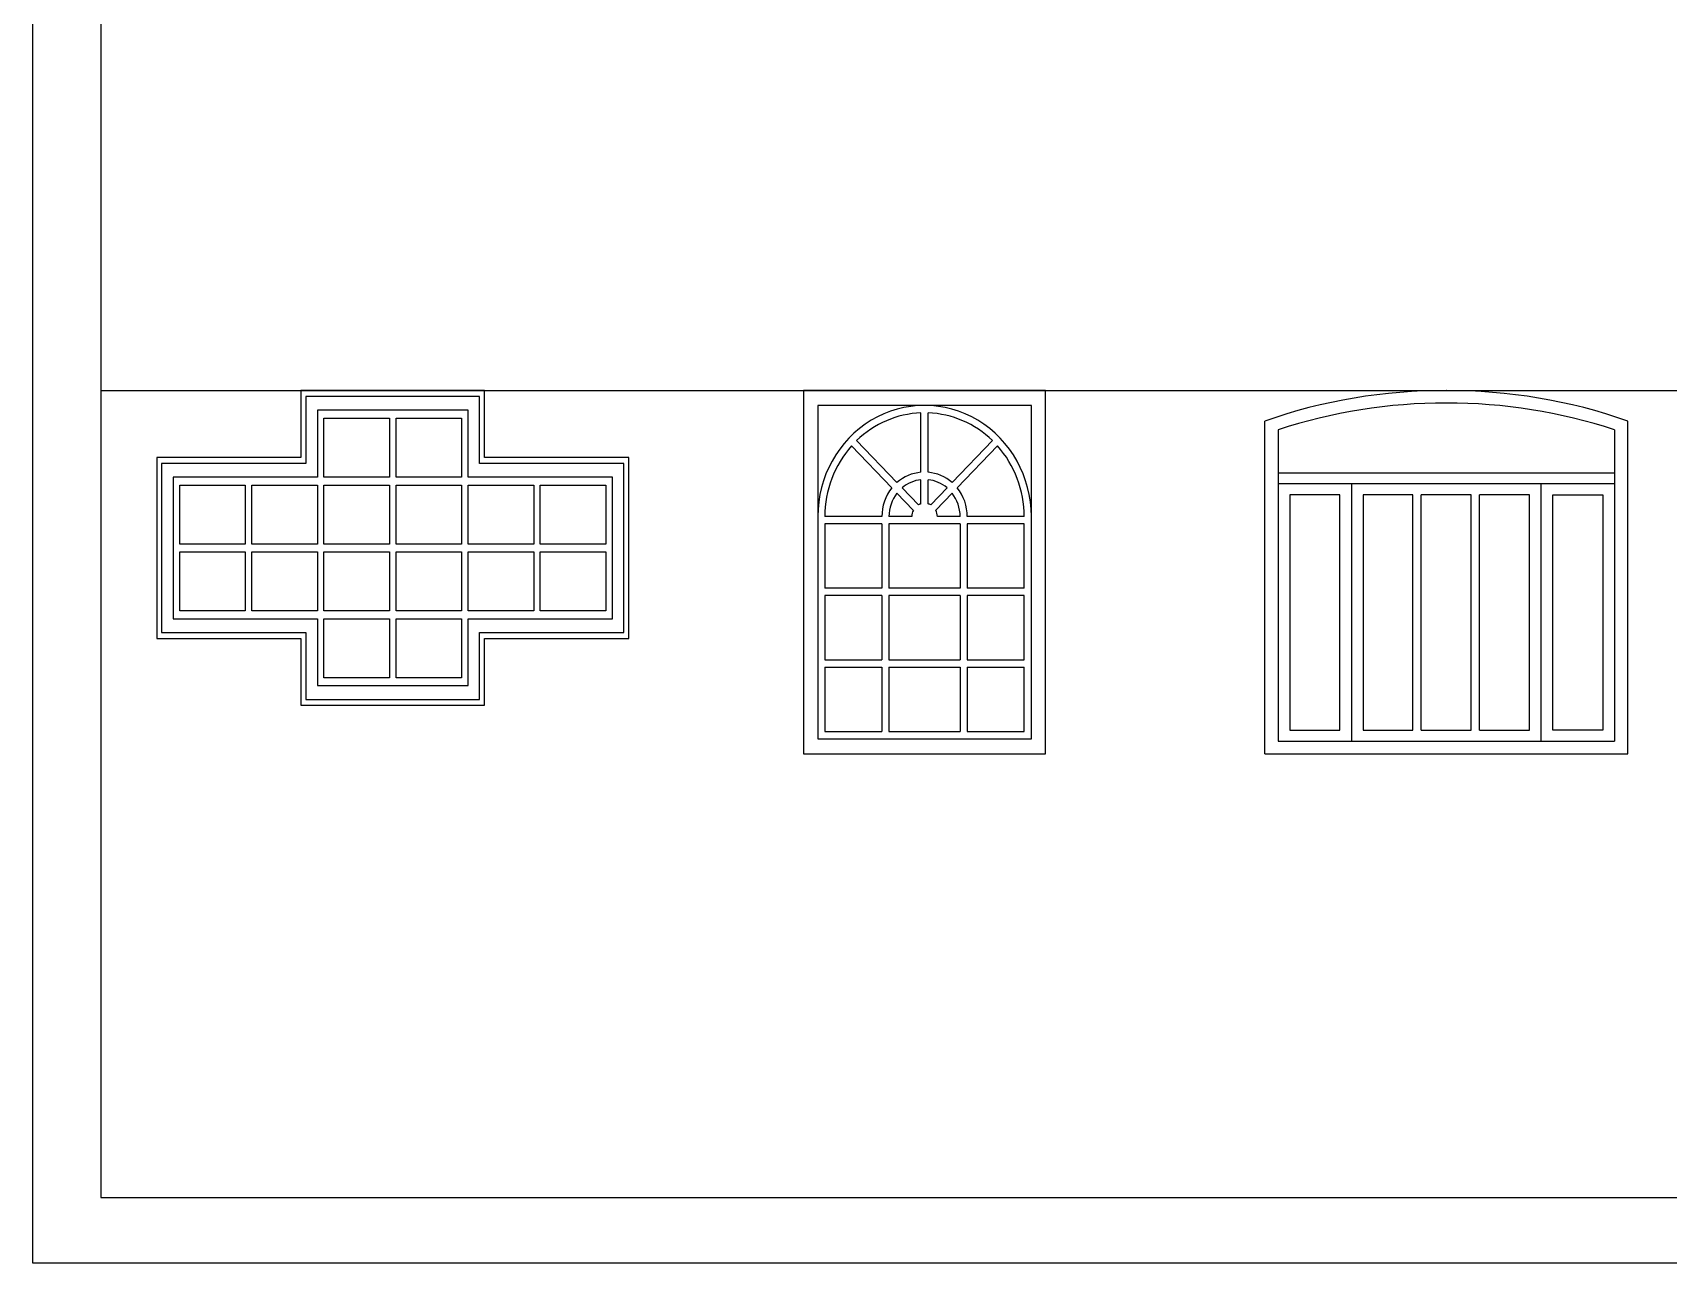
# Model space of a CAD drawing. Header units: inches. Extents: x 9.8 to 52.3, y 14.9 to 39.7.
# Drawn here: x 31.35 to 39.45, y 14.87 to 20.97 of the extents above; entities that cross this region are included whole.
import ezdxf

# ---------------------------------------------------------------- set-up
doc = ezdxf.new("R2010")
doc.units = ezdxf.units.IN
doc.header["$MEASUREMENT"] = 0
for name, color, linetype in [('02', 2, 'Continuous'), ('4', 4, 'Continuous'), ('kadrbm', 4, 'Continuous')]:
    doc.layers.add(name, color=color, linetype=linetype)

# ---------------------------------------------------------------- blocks, each defined once
blk = doc.blocks.new('kadrbm')
at = {"layer": 'kadrbm', "color": 4}
blk.add_lwpolyline([(0, 0), (0, 24.7972), (21, 24.7972), (21, 0), (0, 0)], close=True, dxfattribs=at)
blk.add_lwpolyline([(20.6631, 0.3257), (20.6631, 24.4603), (0.3369, 24.4603), (0.3369, 0.3257), (20.6631, 0.3257)], dxfattribs=at)

msp = doc.modelspace()

# ---------------------------------------------------------------- linework, layer by layer
at = {"layer": '02'}
for p, q in [((33.5853, 19.1977), (32.6753, 19.1977)), ((32.6753, 19.1977), (32.6753, 18.8662)), ((33.561, 19.1685), (32.6997, 19.1685)), ((32.6997, 19.1685), (32.6997, 18.837)), ((33.561, 18.837), (33.561, 19.1685)), ((33.5853, 18.8662), (33.5853, 19.1977)), ((35.1667, 19.1977), (35.1667, 17.3977)), ((36.3667, 19.1977), (35.1667, 19.1977)), ((36.3667, 17.3977), (36.3667, 19.1977)), ((33.5041, 19.1002), (32.7566, 19.1002)), ((32.7566, 19.1002), (32.7566, 18.7687)), ((32.7891, 19.0612), (33.1141, 19.0612)), ((32.7891, 18.7687), (32.7891, 19.0612)), ((33.1141, 19.0612), (33.1141, 18.7687)), ((33.1466, 19.0612), (33.4716, 19.0612)), ((33.1466, 18.7687), (33.1466, 19.0612)), ((33.4716, 19.0612), (33.4716, 18.7687)), ((33.5041, 18.7687), (33.5041, 19.1002)), ((35.2372, 19.1243), (35.2372, 17.4712)), ((36.2961, 19.1243), (35.2372, 19.1243)), ((35.749, 18.7929), (35.749, 19.0872)), ((35.7843, 18.7929), (35.7843, 19.0872)), ((36.2961, 17.4712), (36.2961, 19.1243)), ((37.4531, 17.3977), (37.4531, 19.0467)), ((37.5192, 19.0031), (37.5192, 17.46)), ((39.1871, 19.0031), (39.1871, 17.46)), ((39.2531, 17.3977), (39.2531, 19.0467)), ((35.605, 18.7156), (35.405, 18.9237)), ((35.6299, 18.7415), (35.43, 18.9497)), ((35.9034, 18.7415), (36.1034, 18.9497)), ((35.9284, 18.7156), (36.1283, 18.9237)), ((32.6753, 18.8662), (31.9603, 18.8662)), ((31.9603, 18.8662), (31.9603, 17.9692)), ((32.6997, 18.837), (31.9847, 18.837)), ((31.9847, 18.837), (31.9847, 17.9985)), ((34.276, 18.837), (33.561, 18.837)), ((34.3003, 18.8662), (33.5853, 18.8662)), ((34.276, 17.9985), (34.276, 18.837)), ((34.3003, 17.9692), (34.3003, 18.8662)), ((32.7566, 18.7687), (32.0416, 18.7687)), ((32.0416, 18.7687), (32.0416, 18.0667)), ((33.1141, 18.7687), (32.7891, 18.7687)), ((33.4716, 18.7687), (33.1466, 18.7687)), ((34.2191, 18.7687), (33.5041, 18.7687)), ((34.2191, 18.0667), (34.2191, 18.7687)), ((35.749, 18.6368), (35.749, 18.756)), ((35.7843, 18.6368), (35.7843, 18.756)), ((37.5192, 18.7899), (39.1871, 18.7899)), ((39.1871, 18.7355), (37.5192, 18.7355)), ((37.8825, 18.7355), (37.8825, 17.46)), ((38.8238, 17.46), (38.8238, 18.7355)), ((32.0741, 18.7297), (32.3991, 18.7297)), ((32.0741, 18.4372), (32.0741, 18.7297)), ((32.3991, 18.7297), (32.3991, 18.4372)), ((32.4316, 18.7297), (32.7566, 18.7297)), ((32.4316, 18.4372), (32.4316, 18.7297)), ((32.7566, 18.7297), (32.7566, 18.4372)), ((32.7891, 18.7297), (33.1141, 18.7297)), ((32.7891, 18.4372), (32.7891, 18.7297)), ((33.1141, 18.7297), (33.1141, 18.4372)), ((33.1466, 18.7297), (33.4716, 18.7297)), ((33.1466, 18.4372), (33.1466, 18.7297)), ((33.4716, 18.7297), (33.4716, 18.4372)), ((33.5041, 18.7297), (33.8291, 18.7297)), ((33.5041, 18.4372), (33.5041, 18.7297)), ((33.8291, 18.7297), (33.8291, 18.4372)), ((33.8616, 18.7297), (34.1866, 18.7297)), ((33.8616, 18.4372), (33.8616, 18.7297)), ((34.1866, 18.7297), (34.1866, 18.4372)), ((35.711, 18.6052), (35.63, 18.6895)), ((35.736, 18.6311), (35.655, 18.7155)), ((35.7973, 18.6311), (35.8783, 18.7155)), ((35.8223, 18.6052), (35.9033, 18.6895)), ((37.8247, 18.681), (37.577, 18.681)), ((37.577, 18.681), (37.577, 17.5144)), ((37.8247, 17.5144), (37.8247, 18.681)), ((38.188, 18.681), (37.9403, 18.681)), ((37.9403, 18.681), (37.9403, 17.5144)), ((38.188, 17.5144), (38.188, 18.681)), ((38.2293, 17.5144), (38.2293, 18.681)), ((38.477, 18.681), (38.2293, 18.681)), ((38.477, 17.5144), (38.477, 18.681)), ((38.766, 18.681), (38.5182, 18.681)), ((38.5182, 17.5144), (38.5182, 18.681)), ((38.766, 17.5144), (38.766, 18.681)), ((38.8816, 17.5144), (38.8816, 18.681)), ((38.8816, 18.681), (39.1293, 18.681)), ((39.1293, 18.681), (39.1293, 17.5144)), ((35.5549, 18.5732), (35.2725, 18.5732)), ((35.7031, 18.5732), (35.5902, 18.5732)), ((35.9431, 18.5732), (35.8302, 18.5732)), ((36.2608, 18.5732), (35.9784, 18.5732)), ((35.2725, 18.5365), (35.2725, 18.2181)), ((35.5549, 18.5365), (35.2725, 18.5365)), ((35.5549, 18.5365), (35.5549, 18.2181)), ((35.9431, 18.5365), (35.5902, 18.5365)), ((35.5902, 18.5365), (35.5902, 18.2181)), ((35.9431, 18.5365), (35.9431, 18.2181)), ((35.9784, 18.5365), (35.9784, 18.2181)), ((36.2608, 18.5365), (35.9784, 18.5365)), ((36.2608, 18.2181), (36.2608, 18.5365)), ((32.3991, 18.4372), (32.0741, 18.4372)), ((32.7566, 18.4372), (32.4316, 18.4372)), ((33.1141, 18.4372), (32.7891, 18.4372)), ((33.4716, 18.4372), (33.1466, 18.4372)), ((33.8291, 18.4372), (33.5041, 18.4372)), ((34.1866, 18.4372), (33.8616, 18.4372)), ((32.0741, 18.3982), (32.3991, 18.3982)), ((32.0741, 18.1057), (32.0741, 18.3982)), ((32.3991, 18.3982), (32.3991, 18.1057)), ((32.4316, 18.3982), (32.7566, 18.3982)), ((32.4316, 18.1057), (32.4316, 18.3982)), ((32.7566, 18.3982), (32.7566, 18.1057)), ((32.7891, 18.3982), (33.1141, 18.3982)), ((32.7891, 18.1057), (32.7891, 18.3982)), ((33.1141, 18.3982), (33.1141, 18.1057)), ((33.1466, 18.3982), (33.4716, 18.3982)), ((33.1466, 18.1057), (33.1466, 18.3982)), ((33.4716, 18.3982), (33.4716, 18.1057)), ((33.5041, 18.3982), (33.8291, 18.3982)), ((33.5041, 18.1057), (33.5041, 18.3982)), ((33.8291, 18.3982), (33.8291, 18.1057)), ((33.8616, 18.3982), (34.1866, 18.3982)), ((33.8616, 18.1057), (33.8616, 18.3982)), ((34.1866, 18.3982), (34.1866, 18.1057)), ((35.5549, 18.2181), (35.2725, 18.2181)), ((35.5549, 18.1814), (35.2725, 18.1814)), ((35.2725, 18.1814), (35.2725, 17.863)), ((35.5549, 18.1814), (35.5549, 17.863)), ((35.9431, 18.2181), (35.5902, 18.2181)), ((35.9431, 18.1814), (35.5902, 18.1814)), ((35.5902, 18.1814), (35.5902, 17.863)), ((35.9431, 18.1814), (35.9431, 17.863)), ((36.2608, 18.2181), (35.9784, 18.2181)), ((36.2608, 18.1814), (35.9784, 18.1814)), ((35.9784, 18.1814), (35.9784, 17.863)), ((36.2608, 17.863), (36.2608, 18.1814)), ((32.3991, 18.1057), (32.0741, 18.1057)), ((32.7566, 18.1057), (32.4316, 18.1057)), ((33.1141, 18.1057), (32.7891, 18.1057)), ((33.4716, 18.1057), (33.1466, 18.1057)), ((33.8291, 18.1057), (33.5041, 18.1057)), ((34.1866, 18.1057), (33.8616, 18.1057)), ((32.0416, 18.0667), (32.7566, 18.0667)), ((32.7566, 18.0667), (32.7566, 17.7352)), ((32.7891, 18.0667), (33.1141, 18.0667)), ((32.7891, 17.7742), (32.7891, 18.0667)), ((33.1141, 18.0667), (33.1141, 17.7742)), ((33.1466, 18.0667), (33.4716, 18.0667)), ((33.1466, 17.7742), (33.1466, 18.0667)), ((33.4716, 18.0667), (33.4716, 17.7742)), ((33.5041, 17.7352), (33.5041, 18.0667)), ((33.5041, 18.0667), (34.2191, 18.0667)), ((31.9603, 17.9692), (32.6753, 17.9692)), ((31.9847, 17.9985), (32.6997, 17.9985)), ((32.6753, 17.9692), (32.6753, 17.6377)), ((32.6997, 17.9985), (32.6997, 17.667)), ((33.561, 17.667), (33.561, 17.9985)), ((33.561, 17.9985), (34.276, 17.9985)), ((33.5853, 17.6377), (33.5853, 17.9692)), ((33.5853, 17.9692), (34.3003, 17.9692)), ((35.2725, 17.863), (35.5549, 17.863)), ((35.5902, 17.863), (35.9431, 17.863)), ((35.9784, 17.863), (36.2608, 17.863)), ((33.1141, 17.7742), (32.7891, 17.7742)), ((33.4716, 17.7742), (33.1466, 17.7742)), ((35.2725, 17.8263), (35.2725, 17.5079)), ((35.2725, 17.8263), (35.5549, 17.8263)), ((35.5549, 17.8263), (35.5549, 17.5079)), ((35.5902, 17.8263), (35.5902, 17.5079)), ((35.5902, 17.8263), (35.9431, 17.8263)), ((35.9431, 17.8263), (35.9431, 17.5079)), ((35.9784, 17.8263), (35.9784, 17.5079)), ((35.9784, 17.8263), (36.2608, 17.8263)), ((36.2608, 17.5079), (36.2608, 17.8263)), ((32.7566, 17.7352), (33.5041, 17.7352)), ((32.6753, 17.6377), (33.5853, 17.6377)), ((32.6997, 17.667), (33.561, 17.667)), ((37.577, 17.5144), (37.8247, 17.5144)), ((37.9403, 17.5144), (38.188, 17.5144)), ((38.2293, 17.5144), (38.477, 17.5144)), ((38.5182, 17.5144), (38.766, 17.5144)), ((39.1293, 17.5144), (38.8816, 17.5144)), ((35.2372, 17.4712), (36.2961, 17.4712)), ((35.2725, 17.5079), (35.5549, 17.5079)), ((35.5902, 17.5079), (35.9431, 17.5079)), ((35.9784, 17.5079), (36.2608, 17.5079)), ((37.5192, 17.46), (39.1871, 17.46)), ((35.1667, 17.3977), (36.3667, 17.3977)), ((37.4531, 17.3977), (39.2531, 17.3977))]:
    msp.add_line(p, q, dxfattribs=at)
for centre, major_axis, ratio, start_param, end_param in [((35.7667, 18.5732), (0, 0.551), 0.960784, 4.712389, 7.853982), ((38.341, 16.8067), (-2.5384, 0), 0.941938, 4.707488, 5.069726), ((38.341, 16.8067), (2.4723, 0), 0.941938, 1.565895, 1.909652), ((38.3652, 16.8067), (2.5384, 0), 0.941938, 1.21346, 1.575698), ((38.3652, 16.8067), (-2.4723, 0), 0.941938, 4.373533, 4.71729), ((35.7667, 18.5732), (0, 0.5143), 0.960784, 0.035722, 0.749676), ((35.7667, 18.5732), (0, 0.5143), 0.960784, -0.749676, -0.035722), ((35.7667, 18.5732), (0, 0.5143), 0.960784, 0.82112, 1.570796), ((35.7667, 18.5732), (0, 0.5143), 0.960784, -1.570796, -0.82112), ((35.7667, 18.5732), (0, 0.2204), 0.960784, 0.08343, 0.701968), ((35.7667, 18.5732), (0, 0.1837), 0.960784, 0.100167, 0.685231), ((35.7667, 18.5732), (0, 0.2204), 0.960784, -0.701968, -0.08343), ((35.7667, 18.5732), (0, 0.1837), 0.960784, -0.685231, -0.100167), ((35.7667, 18.5732), (0, 0.2204), 0.960784, 0.868828, 1.570796), ((35.7667, 18.5732), (0, 0.1837), 0.960784, 0.885566, 1.570796), ((35.7667, 18.5732), (0, 0.1837), 0.960784, -1.570796, -0.885566), ((35.7667, 18.5732), (0, 0.2204), 0.960784, 4.712389, 5.414357), ((35.7667, 18.5732), (0, 0.0661), 0.960784, 1.066878, 1.570796), ((35.7667, 18.5732), (0, 0.0661), 0.960784, 0.28148, 0.503918), ((35.7667, 18.5732), (0, 0.0661), 0.960784, -0.503918, -0.28148), ((35.7667, 18.5732), (0, 0.0661), 0.960784, 4.712389, 5.216307)]:
    msp.add_ellipse(centre, major_axis=major_axis, ratio=ratio, start_param=start_param, end_param=end_param, dxfattribs=at)
at = {"layer": '4'}
for p, q in [((31.6824, 19.1977), (52.0086, 19.1977)), ((31.6824, 15.1977), (52.0086, 15.1977))]:
    msp.add_line(p, q, dxfattribs=at)

# ---------------------------------------------------------------- block references
at = {"layer": 'kadrbm'}
msp.add_blockref('kadrbm', (31.3455, 14.8721), dxfattribs=at)

doc.saveas('drawing.dxf')
